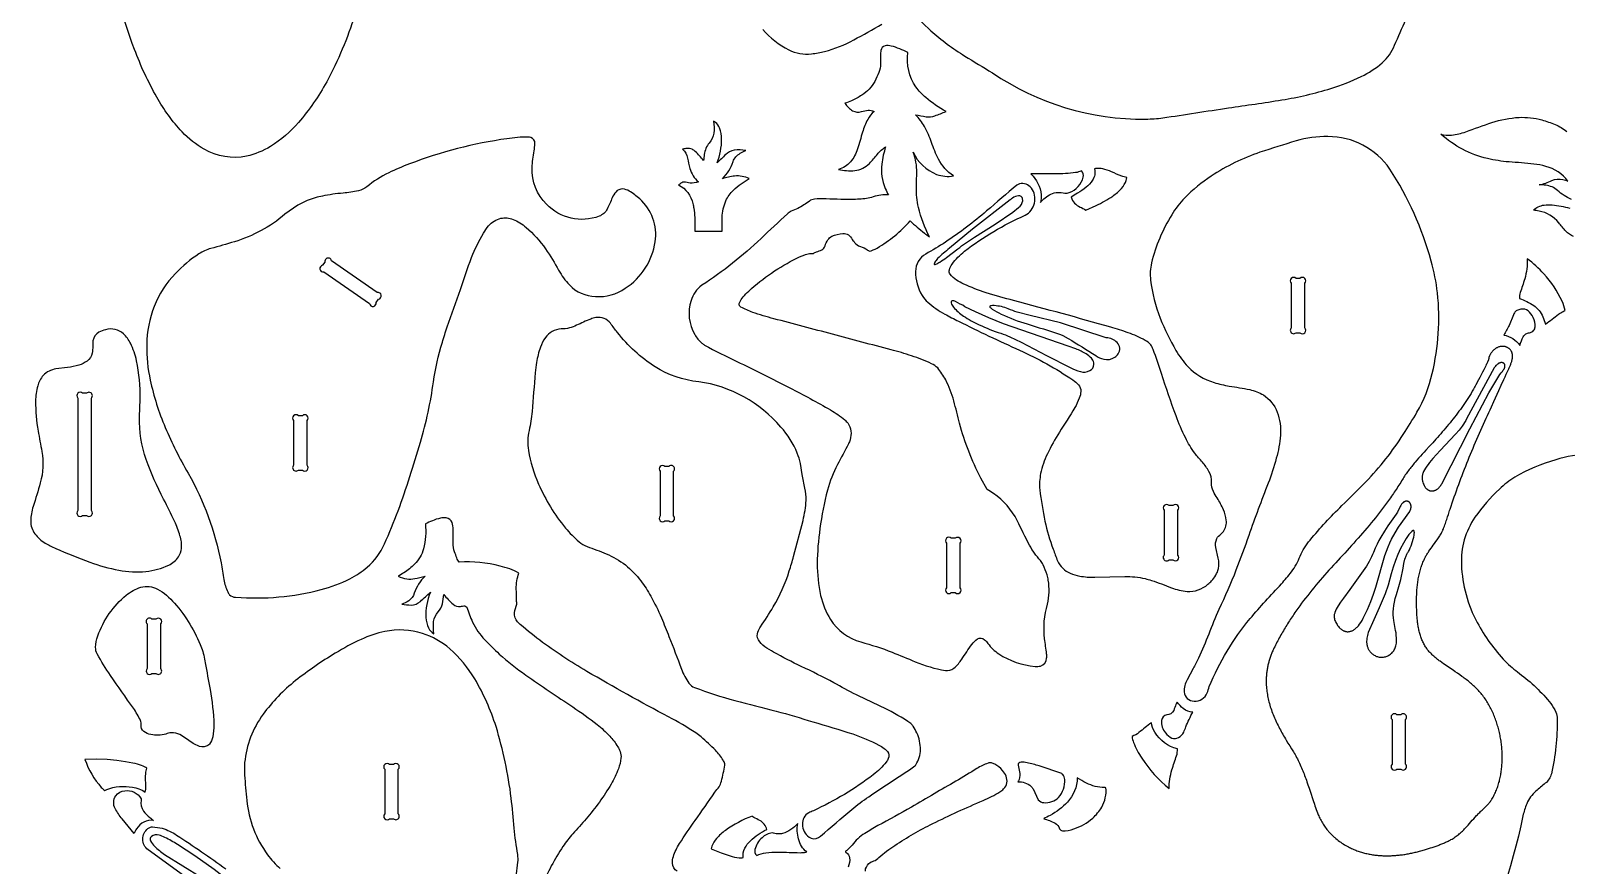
# Model space of a CAD drawing. Extents: x -16 to 86, y -47 to 59.
# Drawn here: x -16 to 40.6, y -20.9 to 9.8 of the extents above; entities that cross this region are included whole.
import ezdxf

# ---------------------------------------------------------------- set-up
doc = ezdxf.new("R2010")
doc.units = 0
doc.header["$MEASUREMENT"] = 0
doc.layers.get('0').update_dxf_attribs({"linetype": 'CONTINUOUS'})

msp = doc.modelspace()

# ---------------------------------------------------------------- linework, layer by layer
for points in [[(-4.032, 10.381, -0.046615), (-5.067, 7.926, -0.05196), (-6.107, 6.43, -0.070955), (-7.13, 5.548, -0.081975), (-8.018, 5.187, -0.18302), (-9.577, 5.446, -0.072586), (-10.389, 6.082, -0.061372), (-11.321, 7.363, -0.03999), (-12.143, 9.122, -0.039625), (-13.178, 12.721, -0.049476)], [(16.413, 10.634, 0.049484), (17.177, 9.808, 0.044019), (18.43, 8.875, 0.002318), (19.442, 8.26, 0.153583), (25.091, 6.553, 0.027756), (25.717, 6.6, 0.002079), (28.14, 6.97, 0.00581), (30.102, 7.26, 0.033332), (31.908, 7.682, 0.033552), (33.025, 8.12, 0.064552), (33.799, 8.63, 0.110698), (34.247, 9.271, 0.003123), (34.665, 10.224, 0.020133)], [(10.986, 9.856, 0.092873), (11.953, 9.102, 0.137871), (12.778, 8.957, 0.045285), (13.266, 9.047, 0.05946), (14.339, 9.471, 0.005913), (15.377, 10.049, -0.003181)], [(40.759, 3.598, -0.090478), (40.248, 3.93, 0.149479), (39.818, 4.117, 0.026068), (39.575, 4.136, 0.077827), (40.043, 4.29, -0.161023), (40.446, 4.33, -0.037766), (40.635, 4.272, 0.165958), (39.819, 4.813, 0.039609), (39.38, 4.899, 0.008312), (38.464, 4.974, -0.030816), (37.666, 5.098, -0.124774), (35.958, 5.998, 0.102599), (36.351, 5.966, 0.05696), (36.871, 6.087, -0.005446), (37.837, 6.427, -0.063267), (38.833, 6.618, -0.07925), (39.671, 6.521, -0.027942), (40.162, 6.355, -0.072777), (40.59, 6.092, -0.014963)], [(40.84, 2.234, -0.091677), (40.557, 2.43, -0.024327), (40.294, 2.737, 0.178347), (39.571, 3.166, 0.030369), (39.36, 3.197, -0.156031), (39.755, 3.389, -0.060302), (40.052, 3.397, -0.026015), (40.702, 3.277, 0.066043)], [(41.433, -5.768, 0.058941), (40.186, -5.992, 0.062858), (38.674, -6.636, 0.057188), (38.115, -7.069, 0.050923), (37.21, -8.11, 0.165683), (36.713, -9.858, 0.114739), (37.295, -11.989, 0.071136), (38.327, -13.409, 0.037496), (38.848, -13.859, -0.062281), (40.004, -14.97, -0.065156), (40.189, -15.291, -0.073072), (40.239, -15.539, -0.058829), (40.024, -17.553, -0.155065), (39.801, -17.907, 0.003947), (39.451, -18.196, 0.116138), (39.118, -18.658, 0.044958), (38.976, -19.106, -0.06998), (36.952, -24.812, -0.054587)], [(7.841, -21.145, -0.256246), (7.664, -20.843, -0.097939), (7.697, -20.607, -0.063887), (7.923, -20.128, -0.012382), (8.502, -19.275, 0.003891), (9.221, -18.239, -0.009279), (9.384, -18.036, 0.083775), (9.464, -17.833, 0.02832), (9.589, -17.24, 0.102924), (9.586, -17.191, 0.075899), (9.529, -17.049, 0.061916), (9.245, -16.69, 0.023684), (8.716, -16.196, 0.020904), (8.523, -16.053, 0.02423), (7.52, -15.461, -0.01007), (4.515, -13.786, -0.027477), (2.78, -12.64, -0.019284), (1.961, -11.965, -0.216506), (1.85, -11.627, -0.058204), (1.93, -11.31, 0.119252), (1.939, -11.252, 0.144226), (1.927, -11.227, 0.020172), (1.914, -10.749, -0.092284), (2.009, -10.166, 0.063215), (1.319, -9.906, 0.075946), (-0.185, -9.759, -0.096003), (-0.275, -9.606, 0.009357), (-0.361, -9.384, -0.072545), (-0.414, -9.056), (-0.413, -8.559, 0.074414), (-0.453, -8.306, 0.290923), (-0.671, -8.13, 0.08481), (-0.88, -8.144, 0.044237), (-1.177, -8.239, 0.017975), (-1.432, -8.354, -0.083597), (-1.5, -9.271, -0.129438), (-1.828, -9.831, -0.06041), (-2.221, -10.151, -0.014996), (-2.436, -10.284, 0.053556), (-2.115, -10.379, 0.08208), (-1.826, -10.368, 0.011817), (-1.446, -10.28, 0.122241), (-1.841, -10.91, -0.162436), (-2.048, -11.182, -0.055097), (-2.306, -11.314, 0.043317), (-1.962, -11.341, 0.171293), (-1.617, -11.208, 0.006872), (-1.251, -10.869, 0.103565), (-1.417, -11.802, 0.089985), (-1.32, -12.187, 0.150705), (-1.125, -12.4, -0.052998), (-1.131, -11.952, -0.151603), (-0.962, -11.595, 0.11089), (-0.808, -11.292, 0.051676), (-0.757, -10.953, 0.037211), (-0.416, -11.312, 0.218604), (-0.14, -11.392, 0.01564), (0.017, -11.37, 0.043511), (0.097, -11.42, 0.027524), (0.303, -11.968, 0.084241), (0.753, -12.617, 0.011541), (1.285, -13.145, 0.032509), (2.266, -13.922, 0.003212), (3.993, -15.093, -0.016757), (4.888, -15.741, -0.035938), (5.354, -16.169, -0.044502), (5.653, -16.562, -0.037743), (5.737, -16.731, -0.112856), (5.766, -16.982, -0.070197), (5.672, -17.377, -0.04069), (5.407, -17.934, -0.045364), (4.482, -19.218, -0.007859), (3.996, -19.764, 0.035556), (3.633, -20.232, 0.052119), (2.851, -21.706, 0.048738)], [(1.819, -21.648, 0.048804), (1.974, -20.815, 0.041593), (1.969, -20.533, -0.018967), (1.836, -19.558, 0.006224), (1.728, -18.448, 0.042823), (1.168, -15.817, 0.056614), (0.383, -14.059, 0.07419), (-0.535, -12.951, 0.101233), (-1.538, -12.385, 0.12974), (-2.927, -12.319, 0.063277), (-3.797, -12.607, 0.033095), (-4.753, -13.119, 0.031873), (-6.213, -14.126, 0.064094), (-7.41, -15.364, 0.135232), (-8.087, -17.145, 0.034601), (-8.093, -17.603, 0.005571), (-8.008, -18.536, 0.13278), (-7.247, -20.537, 0.053471), (-6.775, -21.045, 0.031193)], [(14.765, -21.138, -0.178558), (14.888, -20.862, -0.118018), (15.077, -20.767, 0.114168), (15.263, -20.643, -0.04177), (15.855, -20.191, -0.029484), (17.247, -19.389, -0.015621), (19.1, -18.542, 0.042781), (19.718, -18.22, 0.030184), (19.857, -18.113, 0.309307), (19.945, -17.642, 0.097882), (19.813, -17.433, 0.092618), (19.527, -17.197, 0.049219), (19.41, -17.152, 0.134639), (19.285, -17.167, 0.055879), (18.875, -17.361, -0.007739), (17.302, -18.289, 0.003782), (16.461, -18.789, -0.002315), (15.229, -19.466, 0.00999), (14.744, -19.752, 0.095527), (14.274, -20.184, -0.062995), (14.078, -20.379, 0.097774), (14.037, -20.411, 0.242041), (14.036, -20.433, 0.242041), (14.053, -20.446, -0.23286), (14.185, -20.655, -0.140348), (14.131, -20.994, -0.115718)], [(-8.23, -22.836), (-11.641, -20.354, -0.234918), (-11.838, -19.964, -0.234918), (-11.646, -19.572, -0.058473), (-11.552, -19.519, -0.094449), (-11.479, -19.51, -0.035142), (-11.119, -19.564, -0.064169), (-10.595, -19.811, -0.012383), (-8.777, -21.061, 0.01223)]]:
    msp.add_lwpolyline(points, format="xyb")
for points in [[(16.415, 2.804, 0.012901), (16.939, 2.355, 0.015733), (17.122, 2.219, -0.055567), (16.721, 3.3, -0.061632), (16.645, 4.039, -0.002772), (16.661, 4.584, 0.097575), (16.524, 5.334, 0.192832), (17.39, 4.519, 0.130108), (18.01, 4.462, -0.12624), (17.462, 5.078, -0.042024), (17.204, 5.692, 0.042817), (16.944, 6.281, 0.064881), (16.614, 6.713, 0.014868), (17.006, 6.642, 0.111717), (17.326, 6.677, 0.010512), (17.736, 6.831, -0.047443), (16.988, 7.344, -0.058574), (16.628, 7.739, -0.184081), (16.326, 9.003, 0.054183), (15.72, 9.245, 0.10662), (15.489, 9.254, 0.293979), (15.34, 9.081, 0.04334), (15.327, 8.994, 0.011201), (15.325, 8.582, -0.084804), (15.265, 8.271, 0.008097), (15.116, 7.942, -0.119651), (14.636, 7.436, -0.05071), (14.251, 7.228, -0.0184), (14.016, 7.135, 0.102429), (14.298, 6.861, 0.203498), (14.62, 6.83, -0.03915), (14.867, 6.881, -0.13014), (15.086, 6.834, 0.080805), (14.855, 6.541, 0.051311), (14.662, 6.078, -0.004904), (14.475, 5.455, -0.09179), (14.22, 4.977, -0.150191), (13.776, 4.697, 0.069385), (14.378, 4.657, 0.175903), (14.913, 4.922, 0.015461), (15.207, 5.262, -0.052664), (15.513, 5.536, 0.046548), (15.368, 4.897, 0.127901), (15.501, 3.996, 0.028888), (15.617, 3.761, 0.115471), (15.059, 3.688, -0.055242), (14.547, 3.605, -0.015503), (14.267, 3.592, -0.009904), (13.182, 3.618, 0.068865), (12.794, 3.582, 0.087235), (12.704, 3.537, -0.048122), (12.283, 3.265, 0.007611), (12.037, 3.159, 0.058807), (11.895, 3.062, 0.009049), (10.927, 2.158, -0.046817), (8.742, 0.433, 0.160511), (8.347, -0.131, 0.21071), (8.485, -1.384, 0.072208), (8.743, -1.693, 0.059158), (8.846, -1.769, 0.014089), (10.039, -2.369, -0.004942), (11.984, -3.339, -0.007344), (13.484, -4.155, -0.043118), (14.007, -4.524, -0.034316), (14.116, -4.635, -0.234228), (14.203, -5.252, -0.039568), (14.145, -5.402, -0.005186), (13.737, -6.172, 0.052125), (13.373, -7.106, 0.036645), (13.095, -8.525, 0.036096), (12.994, -9.818, 0.050163), (13.12, -10.986, 0.07894), (13.48, -11.873, 0.184918), (14.598, -12.701, -0.028754), (15.749, -13.08, -0.004071), (16.598, -13.428, 0.050465), (17.711, -13.758, 0.198576), (18.025, -13.664, 0.058204), (18.193, -13.501, 0.029182), (18.315, -13.341, -0.00982), (18.686, -12.79, -0.099639), (18.896, -12.59, -0.318276), (19.153, -12.617, -0.075957), (19.277, -12.755, 0.092964), (19.68, -13.137, 0.127515), (21.012, -13.6, 0.056268), (21.21, -13.589, 0.298551), (21.441, -13.302, 0.056292), (21.441, -13.139, 0.003289), (21.365, -12.584, -0.101065), (21.471, -11.308, 0.095055), (21.502, -10.425, 0.024673), (21.458, -10.23, 0.014033), (21.312, -9.857, 0.078482), (21.211, -9.703, -0.06083), (20.81, -9.141, -0.006573), (20.356, -8.233, 0.124557), (19.484, -7.229, 0.027625), (19.252, -7.091), (19.02, -6.667, -0.057415), (18.237, -4.648, -0.002555), (18.026, -3.823, 0.050104), (17.723, -3.05, 0.047367), (17.43, -2.611, 0.086916), (17.204, -2.454, 0.033802), (16.469, -2.165, 0.017041), (15.711, -1.942, -0.002146), (13.562, -1.369, -0.000511), (11.391, -0.797, -0.018129), (10.619, -0.566, -0.036428), (10.184, -0.37, -0.144263), (10.123, -0.294, -0.147086), (10.142, -0.187, -0.072915), (10.27, 0.007, -0.036974), (10.471, 0.22, -0.068286), (12.239, 1.431, -0.036267), (12.56, 1.563, -0.034523), (12.753, 1.607, -0.098796), (12.857, 1.6, -0.140271), (12.97, 1.669, 0.072684), (13.161, 1.738, 0.157191), (13.282, 1.886, -0.050341), (13.387, 2.11, -0.133762), (13.533, 2.238, -0.084637), (13.942, 2.344, -0.12927), (14.143, 2.297, -0.138146), (14.281, 2.122, 0.189224), (14.339, 2.063, 0.209631), (14.519, 1.89, -0.045383), (14.784, 1.774, -0.039253), (14.908, 1.686, 0.084583), (15.2, 1.806, 0.076395)], [(8.488, 2.432), (9.488, 2.432), (9.488, 2.932, -0.090548), (9.63, 3.548, -0.093387), (9.911, 3.939, -0.064945), (10.491, 4.362, 0.134202), (9.95, 4.457, 0.02029), (9.501, 4.358, 0.123904), (9.896, 4.988, -0.184971), (10.158, 5.295, -0.038989), (10.361, 5.392, 0.075554), (9.939, 5.411, 0.153487), (9.624, 5.244, 0.003327), (9.307, 4.947, 0.093294), (9.475, 5.811, 0.085261), (9.394, 6.227, 0.103795), (9.248, 6.432, 0.053369), (9.18, 6.478, -0.052054), (9.186, 6.032, -0.158788), (9.015, 5.672, 0.133946), (8.837, 5.253, 0.02712), (8.812, 5.031, 0.024965), (8.504, 5.362, 0.056056), (8.388, 5.444, 0.151506), (8.197, 5.47, 0.011613), (8.039, 5.449, -0.141295), (8.218, 5.117, 0.01631), (8.3, 4.74, 0.138862), (8.62, 4.243, -0.113757), (8.31, 4.198), (8.138, 4.234, 0.17627), (7.97, 4.189, 0.030077), (7.89, 4.133, -0.222611), (8.417, 3.44, -0.023955), (8.45, 3.275, -0.016782), (8.488, 2.932)], [(-8.419, -11.055, 0.081611), (-5.267, -10.775, 0.049954), (-4.213, -10.374, 0.052739), (-3.574, -9.949, 0.111772), (-2.942, -9.092, 0.013498), (-2.432, -7.869, 0.012), (-1.611, -5.344, 0.037828), (-1.139, -3.127, -0.036379), (-0.809, -1.665, -0.012046), (-0.628, -1.102, 0.003231), (-0.141, 0.275, -0.016777), (0.269, 1.46, -0.036441), (0.706, 2.352, -0.02392), (0.892, 2.623, -0.153538), (1.344, 2.902, -0.144945), (1.795, 2.859, -0.087822), (2.274, 2.566, -0.061091), (2.988, 1.772, -0.03133), (3.473, 0.986, 0.056376), (3.87, 0.445, 0.197343), (4.829, 0.019, 0.166089), (5.926, 0.322, 0.212106), (7.031, 2.038, 0.249421), (6.457, 3.615, 0.056044), (6.072, 3.902, 0.10467), (5.832, 3.98, 0.234046), (5.581, 3.869, 0.077799), (5.446, 3.657, -0.02275), (5.261, 3.242, -0.176444), (4.964, 2.976, -0.300495), (3.031, 3.419, -0.211564), (2.495, 4.764, -0.039802), (2.574, 5.385, 0.02543), (2.599, 5.651, 0.343018), (2.447, 5.878, 0.087597), (2.357, 5.892, 0.036277), (1.571, 5.831, 0.055806), (-2.02, 4.904, 0.018254), (-2.783, 4.574, 0.054412), (-3.59, 4.062, -0.093612), (-3.897, 3.911, -0.038171), (-4.463, 3.827, 0.025129), (-5.227, 3.721, 0.125942), (-6.604, 3.047, -0.102812), (-8.466, 2.036, -0.006751), (-9.332, 1.789, 0.075353), (-9.773, 1.59, 0.051948), (-10.639, 0.872, 0.190443), (-11.693, -1.759, 0.058911), (-11.563, -3.063, 0.047836), (-11.011, -4.801, 0.033656), (-10.168, -6.483, -0.082801), (-8.958, -9.785, -0.010443), (-8.85, -10.406, 0.063251), (-8.71, -10.861, 0.058577), (-8.641, -10.965, 0.198918)], [(30.037, -4.66, -0.05616), (30.048, -5.089, -0.044956), (29.896, -5.939, -0.02991), (29.598, -6.856, 0.010879), (28.884, -8.779, -0.004222), (28.412, -10.056, -0.017239), (27.783, -11.507, 0.012071), (27.406, -12.414, -0.013169), (27.032, -13.294, -0.010987), (26.84, -13.684), (26.614, -14.091, 0.131839), (26.5, -14.539, 0.379605), (26.868, -14.88, 0.310378), (27.354, -14.579, -0.010061), (27.429, -14.347, -0.077095), (28.933, -11.842, -0.01504), (30.082, -10.564, 0.019941), (30.456, -10.117, 0.071595), (30.772, -9.539, -0.068129), (31.14, -8.947, -0.024027), (32.309, -7.682, 0.001961), (33.197, -6.804, 0.047787), (34.572, -5.057, 0.012868), (35.076, -4.244, 0.074149), (35.636, -2.813, 0.086239), (35.831, 0.154, 0.040448), (35.597, 1.327, 0.077596), (34.076, 4.716, 0.246451), (31.798, 5.912, 0.076795), (30.623, 5.748, 0.00887), (29.294, 5.331, 0.063905), (27.5, 4.456, 0.049015), (26.525, 3.653, 0.056789), (26.045, 3.029, 0.079856), (25.301, 1.257, 0.084592), (25.267, 0.626, 0.06593), (25.624, -0.781, 0.040136), (26.2, -1.965, 0.047327), (26.643, -2.562, 0.131152), (27.603, -3.147, 0.031764), (28.164, -3.278, -0.016875), (28.918, -3.409, -0.076245), (29.419, -3.606, -0.167996), (29.924, -4.236, -0.056266)], [(21.211, 3.487, -0.100452), (21.598, 3.793, -0.18927), (22.108, 3.822, 0.105508), (22.271, 3.853, 0.246132), (22.787, 4.414, 0.247896), (22.719, 4.649, -0.08361), (22.503, 4.583, -0.032804), (22.136, 4.545, -0.014932), (21.756, 4.535), (20.863, 4.537, -0.184174), (21.237, 3.763, -0.079888)], [(22.343, 3.677, 0.227633), (22.669, 3.316, -0.071736), (22.878, 3.201), (23.261, 3.369, 0.041495), (23.873, 3.721, 0.052847), (24.2, 4.004, 0.104385), (24.37, 4.294, 0.052169), (24.388, 4.402, -0.061292), (24.207, 4.452, -0.013518), (23.827, 4.611, 0.037128), (23.507, 4.719, 0.075452), (23.275, 4.734, 0.040698), (23.206, 4.721, -0.202914), (23.129, 4.3, -0.081425), (22.896, 4.044, -0.038524), (22.579, 3.823, 0.021271)], [(27.513, -10.45, 0.137334), (27.764, -10.001, 0.098636), (27.759, -9.611), (27.671, -9.228, -0.173343), (27.707, -8.891, -0.070658), (27.772, -8.803, 0.05503), (27.95, -8.629, 0.194913), (28.054, -8.214, 0.087955), (27.95, -7.832, 0.028673), (27.718, -7.399, -0.019498), (27.578, -7.155, -0.126422), (27.516, -6.828, 0.144273), (27.412, -6.419, 0.048486), (27.174, -6.079, -0.007143), (26.893, -5.752, -0.041551), (26.551, -5.178, -0.027615), (26.206, -4.378, -0.013176), (25.671, -2.82, 0.015641), (25.361, -1.931, 0.058002), (25.271, -1.756, 0.089508), (25.063, -1.595, 0.042366), (24.447, -1.315, 0.018037), (23.801, -1.11, 0.00514), (20.225, -0.13, -0.005269), (19.208, 0.161, -0.03368), (18.393, 0.479, -0.019732), (18.12, 0.626, -0.092641), (17.887, 0.842, -0.23344), (17.863, 1.006, -0.100784), (17.96, 1.213, -0.073922), (18.419, 1.685, -0.062512), (20.647, 3.01, 0.217407), (20.992, 3.46, 0.217407), (20.878, 4.015, 0.297503), (20.438, 4.165, 0.065451), (20.343, 4.124, 0.001972), (19.232, 3.17, -0.029691), (17.718, 2.023, -0.016337), (16.987, 1.584, 0.264446), (16.611, 0.945, 0.138904), (16.855, 0.054, 0.069748), (17.065, -0.191, 0.053749), (17.688, -0.625, 0.014856), (18.198, -0.889, 0.010954), (20.444, -1.955, -0.04353), (22.406, -3.053, -0.051783), (22.614, -3.234, -0.205942), (22.698, -3.473, -0.081762), (22.643, -3.724, -0.038425), (22.476, -4.072, -0.010723), (21.908, -4.977, 0.029264), (21.466, -5.776, 0.054827), (21.22, -6.502, 0.070325), (21.187, -7.095, 0.017245), (21.377, -8.255, 0.039661), (21.682, -9.281, 0.015199), (21.843, -9.712, 0.191706), (22.308, -10.17, 0.067691), (22.658, -10.274, 0.045705), (23.215, -10.32), (24.319, -10.29, -0.055827), (25.062, -10.368, -0.022969), (25.304, -10.436, -0.009324), (26.036, -10.704, 0.069331), (26.61, -10.842, 0.202071), (27.378, -10.577, 0.030362)], [(18.176, 1.778, -0.017231), (18.449, 1.979), (18.787, 2.205), (19.54, 2.686), (20.2, 3.131, 0.036088), (20.463, 3.351, 0.231257), (20.557, 3.624, 0.401079), (20.408, 3.725, 0.128028), (20.181, 3.641, 0.026828), (20.098, 3.583), (18.714, 2.498), (17.858, 1.799, 0.020251), (17.428, 1.414, 0.045445), (17.324, 1.281, 0.024181), (17.297, 1.224, 0.298726), (17.308, 1.201, 0.197931), (17.363, 1.21, 0.049768), (17.512, 1.29, 0.018461), (17.756, 1.455)], [(-5.171, 0.925), (-3.49, -0.242, 1), (-3.244, -0.198), (-3.161, -0.078, 1), (-3.205, 0.168), (-4.886, 1.336, 1), (-5.132, 1.291), (-5.216, 1.171, 1)], [(39.81, -0.994, 0.010747), (40.284, -0.631, -0.036075), (40.453, -0.527, -0.037774), (40.532, -0.495, 0.056155), (40.416, -0.149, 0.079355), (39.748, 0.853, 0.04613), (39.137, 1.413, -0.080211), (39.042, 0.668, -0.011525), (38.874, 0.167, 0.151157), (38.856, -0.051, -0.057964), (39.374, -0.311, -0.141438), (39.711, -0.725, -0.017426)], [(30.445, 0.511), (30.445, -1.135, 1), (30.622, -1.312), (30.768, -1.312, 1), (30.945, -1.135), (30.945, 0.511, 1), (30.768, 0.688), (30.622, 0.688, 1)], [(23.174, -2.417, 0.160866), (23.091, -2.254, 0.072691), (22.892, -2.093, 0.045468), (22.513, -1.907), (22.238, -1.809), (19.855, -0.982), (19.306, -0.764), (18.823, -0.548), (18.434, -0.354, 0.010178), (18.089, -0.161, 0.153836), (17.962, -0.14, 0.206063), (17.927, -0.17, 0.206063), (17.924, -0.216, 0.119694), (18.01, -0.37, 0.073335), (18.382, -0.7, 0.04109), (18.952, -1.02, 0.034176), (19.752, -1.333, -0.028605), (20.084, -1.465), (20.498, -1.665), (21.439, -2.157), (22.307, -2.595, 0.032894), (22.691, -2.747, 0.197736), (23.028, -2.707, 0.294884), (23.177, -2.478, 0.030345)], [(24.071, -2.094, 0.38176), (24.034, -1.672, 0.158863), (23.636, -1.496), (21.949, -0.945), (20.829, -0.685), (20.355, -0.553, -0.038506), (20.029, -0.433, 0.080632), (19.509, -0.316, 0.021504), (19.397, -0.318, 0.125353), (19.354, -0.337, 0.209031), (19.348, -0.361, 0.209031), (19.362, -0.381, 0.069373), (19.44, -0.443, 0.035892), (19.768, -0.628, 0.04755), (20.722, -0.985, -0.001194), (21.918, -1.368, -0.027963), (22.038, -1.419), (22.234, -1.524, -0.005584), (23.251, -2.156, 0.08596), (23.54, -2.288, 0.202641), (23.947, -2.218, 0.093137)], [(38.863, -1.78, -0.046439), (38.987, -1.461, -0.101028), (39.086, -1.353, -0.102711), (39.216, -1.312, 0.164735), (39.371, -1.233, 0.164829), (39.426, -1.102, 0.151786), (39.355, -0.751, 0.10198), (39.165, -0.507, 0.233463), (38.905, -0.449, 0.073533), (38.754, -0.494, 0.116628), (38.665, -0.579, 0.023585), (38.624, -0.66), (38.467, -1.042, -0.038439), (38.268, -1.4, -0.20383)], [(13.116, -19.849, -0.000829), (14.262, -18.866, -0.020878), (14.893, -18.399, -0.002372), (16.386, -17.413, 0.013307), (16.585, -17.268, 0.084846), (16.626, -17.221, 0.14823), (16.793, -16.668, 0.109376), (16.666, -16.05, -0.012564), (16.525, -15.799, 0.085845), (16.442, -15.705, 0.036839), (15.468, -15.141, 0.002365), (14.436, -14.646, -0.017757), (13.603, -14.202, 0.013842), (12.406, -13.602, -0.0188), (11.387, -13.074, -0.012103), (11.063, -12.878, -0.089501), (10.826, -12.619, -0.222164), (10.811, -12.336, -0.054068), (10.905, -12.139, 0.014382), (11.375, -11.411, 0.055231), (11.965, -10.088, 0.011751), (12.124, -9.551), (12.472, -8.226, 0.046707), (12.584, -7.488, 0.064728), (12.541, -7.035, -0.011234), (12.435, -6.536), (12.375, -6.131, 0.057124), (12.261, -5.75, 0.081939), (11.654, -4.786, 0.181036), (8.63, -3.116, -0.123619), (7.028, -2.568, -0.084261), (5.635, -1.302, -0.014779), (5.382, -0.965, 0.283563), (4.848, -0.758, 0.055248), (4.653, -0.809, 0.014269), (4.131, -1.041, -0.023499), (3.873, -1.137, -0.074953), (3.562, -1.175, 0.227275), (2.985, -1.491, 0.073253), (2.801, -1.85, 0.048857), (2.662, -2.406, 0.014785), (2.613, -2.787, 0.005719), (2.499, -4.218, -0.03514), (2.382, -4.918, 0.090083), (2.363, -5.645, 0.068972), (2.736, -6.886, 0.068715), (3.723, -8.505, 0.039777), (4.227, -9.013, 0.075501), (4.521, -9.184, -0.004639), (5.225, -9.453, -0.136792), (6.498, -10.453, -0.037157), (6.862, -11.012, -0.028898), (7.256, -11.809, -0.010083), (7.535, -12.497, -0.001832), (7.995, -13.698, 0.059657), (8.268, -14.224, 0.137546), (8.472, -14.377, 0.027366), (9.963, -14.857, 0.001771), (11.481, -15.249, -0.012437), (12.831, -15.645, -0.010818), (14.302, -16.09, -0.035053), (15.264, -16.498, -0.031518), (15.459, -16.622, -0.042406), (15.584, -16.738, -0.308175), (15.609, -16.994, -0.062454), (15.534, -17.123, -0.063963), (15.058, -17.591, -0.05555), (12.853, -18.917, 0.027251), (12.68, -18.994, 0.284142), (12.448, -19.418, 0.229958), (12.692, -19.891, 0.295555), (13.042, -19.904, 0.059967)], [(-15.044, -9.259, 0.011339), (-13.788, -9.76, 0.039338), (-12.714, -10.06, 0.069129), (-11.727, -10.106, 0.080893), (-10.879, -9.87, 0.125982), (-10.523, -9.572, 0.126453), (-10.413, -9.255, 0.100132), (-10.468, -8.79, 0.035893), (-10.666, -8.258, 0.013317), (-11.073, -7.444, -0.035205), (-11.711, -5.986, -0.089008), (-11.962, -4.414), (-11.937, -3.76, 0.055597), (-12.066, -2.343, 0.055079), (-12.286, -1.704, 0.080158), (-12.546, -1.353, 0.256667), (-13.21, -1.202, 0.053819), (-13.453, -1.29, 0.2374), (-13.671, -1.608, 0.056178), (-13.678, -1.807, -0.040438), (-13.702, -2.072, -0.17779), (-13.886, -2.355, -0.089273), (-14.189, -2.506, -0.045903), (-14.612, -2.599), (-15.036, -2.647, 0.170939), (-15.505, -2.886, 0.110737), (-15.708, -3.271, 0.063423), (-15.785, -3.831, 0.044713), (-15.693, -4.934, 0.006944), (-15.549, -5.686, -0.110102), (-15.611, -6.839, -0.006317), (-15.874, -7.715, 0.070736), (-15.964, -8.246, 0.163187), (-15.807, -8.723, 0.096891), (-15.433, -9.06, 0.038781)], [(-14.231, -3.719), (-14.231, -7.865, 1), (-14.054, -8.042), (-13.908, -8.042, 1), (-13.731, -7.865), (-13.731, -3.719, 1), (-13.908, -3.542), (-14.054, -3.542, 1)], [(-6.285, -4.546), (-6.285, -6.193, 1), (-6.108, -6.369), (-5.962, -6.369, 1), (-5.785, -6.193), (-5.785, -4.546, 1), (-5.962, -4.369), (-6.108, -4.369, 1)], [(7.208, -6.415), (7.208, -8.061, 1), (7.385, -8.238), (7.531, -8.238, 1), (7.708, -8.061), (7.708, -6.415, 1), (7.531, -6.238), (7.385, -6.238, 1)], [(25.769, -7.854), (25.769, -9.5, 1), (25.946, -9.677), (26.092, -9.677, 1), (26.269, -9.5), (26.269, -7.854, 1), (26.092, -7.677), (25.946, -7.677, 1)], [(17.752, -9.062), (17.752, -10.708, 1), (17.929, -10.885), (18.075, -10.885, 1), (18.252, -10.708), (18.252, -9.062, 1), (18.076, -8.885), (17.929, -8.885, 1)], [(-9.502, -16.542, -0.179368), (-9.825, -16.519, -0.052281), (-10.037, -16.402, 0.024888), (-10.472, -16.114, 0.129659), (-10.785, -16.042, 0.062901), (-10.987, -16.094, -0.117432), (-11.54, -16.113, -0.092649), (-11.802, -15.996, -0.295372), (-11.894, -15.756, 0.133287), (-11.923, -15.597, 0.04173), (-12.184, -15.139, -0.001191), (-13.026, -13.94, -0.02481), (-13.516, -13.143, -0.122538), (-13.576, -12.899, -0.084511), (-13.493, -12.478, -0.134311), (-12.448, -10.978, -0.095518), (-11.909, -10.688, -0.193142), (-11.302, -10.752, -0.088782), (-10.67, -11.271, -0.088714), (-9.679, -12.913, -0.049636), (-9.536, -13.474, 0.004536), (-9.361, -14.447, -0.035982), (-9.22, -15.752, -0.044017), (-9.26, -16.199, -0.123583), (-9.383, -16.465, -0.126056)], [(-11.678, -12.038), (-11.678, -13.684, 1), (-11.501, -13.861), (-11.355, -13.861, 1), (-11.178, -13.684), (-11.178, -12.038, 1), (-11.355, -11.861), (-11.501, -11.861, 1)], [(26.247, -14.914, 0.092674), (26.198, -15.001, -0.011144), (26.119, -15.226, -0.290678), (25.863, -15.384, 0.328213), (25.669, -15.589, 0.217966), (25.814, -16.052, 0.112149), (26.055, -16.243, 0.247899), (26.296, -16.215, 0.139484), (26.488, -16.026, 0.027988), (26.564, -15.829, -0.037617), (26.827, -15.283, -0.185198), (26.471, -15.151, -0.061496)], [(25.295, -15.676, 0.010757), (24.84, -16.036, -0.066432), (24.588, -16.182, 0.080783), (24.641, -16.402, 0.053008), (24.944, -16.98, 0.077447), (25.949, -18.1, -0.072757), (26.055, -17.408, -0.0054), (26.223, -16.892, 0.108939), (26.253, -16.641, -0.192344), (25.422, -16.023, -0.085944)], [(34.156, -15.557), (34.156, -17.204, 1), (34.333, -17.381), (34.479, -17.381, 1), (34.656, -17.204), (34.656, -15.557, 1), (34.479, -15.381), (34.333, -15.381, 1)], [(-13.236, -18.176, -0.084957), (-12.935, -18.063, -0.137526), (-11.979, -18.111, -0.063007), (-11.746, -18.233, 0.053787), (-11.725, -18.015, -0.02293), (-11.729, -17.544, -0.067723), (-11.686, -17.352, 0.073343), (-11.88, -17.256, 0.031592), (-12.199, -17.164), (-12.473, -17.11), (-12.792, -17.066), (-13.15, -17.036), (-13.544, -17.023), (-13.97, -17.03, 0.094515), (-13.365, -18.057, 0.03823)], [(-2.93, -17.389), (-2.93, -19.035, 1), (-2.754, -19.212), (-2.607, -19.212, 1), (-2.43, -19.035), (-2.43, -17.389, 1), (-2.607, -17.212), (-2.754, -17.212, 1)], [(20.383, -17.854, -0.215462), (20.868, -18.019, -0.056196), (20.94, -18.111), (21.132, -18.513, 0.212766), (21.339, -18.619, 0.215186), (21.882, -18.428, 0.196494), (22.107, -17.762, 0.138517), (22.034, -17.585, 0.051825), (21.998, -17.55), (21.168, -17.269, 0.026405), (20.722, -17.149, 0.046192), (20.504, -17.129, 0.126844), (20.415, -17.159, 0.260898), (20.391, -17.234, 0.030349), (20.441, -17.479, -0.120674), (20.427, -17.764, -0.06)], [(21.333, -19.211, -0.051206), (21.751, -19.373, -0.210389), (21.919, -19.578, 0.225412), (22.018, -19.663, 0.088235), (22.444, -19.586, 0.096363), (23.137, -19.189, 0.074347), (23.47, -18.786, 0.151399), (23.623, -18.07, 0.064528), (23.573, -18.062, -0.121369), (22.902, -17.897, -0.03227), (22.566, -17.701, -0.190034), (22.203, -18.599, -0.082182), (21.565, -19.088, -0.014583)], [(-11.44, -19.272, 0.292502), (-12.064, -19.58, 0.051047), (-12.157, -19.759), (-12.599, -19.218, -0.046288), (-12.857, -18.839, -0.273491), (-12.831, -18.365, -0.218244), (-12.505, -18.18, -0.323253), (-11.902, -18.48, -0.134876), (-11.9, -18.536, 0.214), (-11.81, -18.929, 0.067065), (-11.581, -19.166, 0.020954)], [(11.137, -19.608, 0.222557), (10.878, -19.273, -0.028766), (10.655, -19.162, -0.064489), (10.602, -19.115, 0.067174), (9.614, -19.64, 0.053602), (9.284, -19.942, 0.076646), (9.116, -20.221, 0.037403), (9.087, -20.322), (9.455, -20.466), (9.786, -20.581, 0.04789), (10.115, -20.653, 0.079134), (10.271, -20.642, -0.167285), (10.33, -20.293, -0.081084), (10.532, -20.023, -0.078924)], [(10.766, -20.56, -0.07016), (11.099, -20.468, -0.036744), (11.555, -20.439, -0.002038), (12.36, -20.462, 0.035161), (12.574, -20.444), (12.606, -20.436, -0.159679), (12.304, -19.956, -0.107645), (12.276, -19.385, -0.150965), (11.72, -19.752, -0.069683), (11.532, -19.773, -0.040549), (11.342, -19.729, 0.172385), (10.963, -19.912, 0.13937), (10.696, -20.341, 0.271577)], [(-6.972, -22.808), (-9.209, -21.086), (-9.919, -20.581), (-10.559, -20.161, 0.027276), (-11.025, -19.898, 0.025132), (-11.24, -19.811, 0.246844), (-11.522, -19.866, 0.338963), (-11.549, -20.027, 0.098868), (-11.402, -20.227, 0.047204), (-11.038, -20.524), (-6.319, -23.451, 0.053158), (-6.188, -23.488, 0.332463), (-6.175, -23.477, 0.203211), (-6.194, -23.445, 0.037616), (-6.28, -23.365)]]:
    msp.add_lwpolyline(points, format="xyb", close=True)
for points in [[(35.212, -20.393), (35.354, -20.352), (35.425, -20.331), (35.497, -20.31), (35.568, -20.288), (35.639, -20.265), (35.71, -20.241), (35.781, -20.217), (35.851, -20.192), (35.886, -20.179), (35.921, -20.166), (35.956, -20.152), (35.991, -20.138), (36.025, -20.124), (36.059, -20.11), (36.094, -20.095), (36.128, -20.08), (36.161, -20.064), (36.195, -20.048), (36.228, -20.032), (36.262, -20.015), (36.295, -19.998), (36.327, -19.98), (36.368, -19.958), (36.407, -19.934), (36.447, -19.91), (36.485, -19.884), (36.523, -19.858), (36.561, -19.83), (36.598, -19.802), (36.634, -19.773), (36.663, -19.748), (36.691, -19.722), (36.72, -19.696), (36.747, -19.67), (36.774, -19.642), (36.801, -19.615), (36.827, -19.587), (36.853, -19.559), (36.879, -19.53), (36.905, -19.502), (36.955, -19.444), (37.006, -19.386), (37.056, -19.329), (37.109, -19.269), (37.163, -19.209), (37.217, -19.15), (37.272, -19.091), (37.299, -19.062), (37.327, -19.033), (37.356, -19.005), (37.384, -18.976), (37.413, -18.949), (37.442, -18.921), (37.472, -18.894), (37.501, -18.867), (37.526, -18.844), (37.551, -18.821), (37.576, -18.798), (37.6, -18.775), (37.624, -18.751), (37.648, -18.726), (37.671, -18.702), (37.694, -18.677), (37.716, -18.651), (37.737, -18.625), (37.758, -18.599), (37.779, -18.572), (37.799, -18.545), (37.818, -18.517), (37.836, -18.488), (37.854, -18.459), (37.878, -18.417), (37.901, -18.374), (37.923, -18.331), (37.944, -18.288), (37.965, -18.244), (37.984, -18.2), (38.003, -18.156), (38.02, -18.111), (38.037, -18.065), (38.053, -18.02), (38.068, -17.974), (38.082, -17.928), (38.095, -17.882), (38.108, -17.835), (38.119, -17.788), (38.13, -17.741), (38.141, -17.694), (38.15, -17.646), (38.159, -17.599), (38.167, -17.551), (38.174, -17.503), (38.181, -17.455), (38.187, -17.407), (38.192, -17.359), (38.197, -17.311), (38.201, -17.263), (38.204, -17.214), (38.207, -17.166), (38.209, -17.118), (38.211, -17.07), (38.212, -17.021), (38.212, -16.973), (38.212, -16.921), (38.212, -16.869), (38.21, -16.817), (38.208, -16.765), (38.206, -16.713), (38.202, -16.66), (38.198, -16.608), (38.194, -16.556), (38.189, -16.504), (38.183, -16.452), (38.176, -16.4), (38.169, -16.349), (38.161, -16.297), (38.152, -16.245), (38.143, -16.194), (38.133, -16.142), (38.123, -16.091), (38.112, -16.04), (38.1, -15.989), (38.088, -15.938), (38.074, -15.888), (38.061, -15.837), (38.046, -15.787), (38.031, -15.737), (38.015, -15.687), (37.999, -15.637), (37.982, -15.588), (37.964, -15.539), (37.946, -15.49), (37.927, -15.442), (37.907, -15.393), (37.887, -15.345), (37.866, -15.298), (37.845, -15.251), (37.822, -15.204), (37.799, -15.158), (37.776, -15.112), (37.751, -15.066), (37.726, -15.021), (37.7, -14.976), (37.674, -14.932), (37.646, -14.888), (37.618, -14.844), (37.589, -14.802), (37.559, -14.759), (37.529, -14.717), (37.498, -14.676), (37.466, -14.635), (37.434, -14.597), (37.402, -14.559), (37.369, -14.522), (37.336, -14.486), (37.302, -14.45), (37.267, -14.415), (37.231, -14.38), (37.195, -14.346), (37.159, -14.312), (37.122, -14.279), (37.085, -14.246), (37.047, -14.214), (37.008, -14.182), (36.97, -14.151), (36.931, -14.12), (36.891, -14.09), (36.852, -14.059), (36.812, -14.029), (36.772, -14), (36.731, -13.97), (36.65, -13.912), (36.568, -13.855), (36.486, -13.799), (36.405, -13.743), (36.242, -13.632), (36.117, -13.546), (36.054, -13.503), (35.991, -13.459), (35.929, -13.414), (35.898, -13.391), (35.867, -13.368), (35.837, -13.344), (35.807, -13.321), (35.777, -13.296), (35.748, -13.272), (35.719, -13.247), (35.69, -13.222), (35.662, -13.196), (35.634, -13.17), (35.607, -13.143), (35.58, -13.116), (35.554, -13.089), (35.528, -13.061), (35.504, -13.032), (35.48, -13.003), (35.456, -12.973), (35.433, -12.942), (35.411, -12.911), (35.39, -12.879), (35.37, -12.846), (35.351, -12.813), (35.331, -12.776), (35.311, -12.739), (35.293, -12.701), (35.276, -12.663), (35.259, -12.624), (35.244, -12.586), (35.229, -12.547), (35.215, -12.508), (35.202, -12.468), (35.19, -12.428), (35.178, -12.388), (35.167, -12.348), (35.157, -12.308), (35.148, -12.267), (35.139, -12.227), (35.131, -12.186), (35.123, -12.145), (35.116, -12.103), (35.11, -12.062), (35.104, -12.021), (35.098, -11.979), (35.093, -11.938), (35.089, -11.896), (35.085, -11.854), (35.081, -11.813), (35.078, -11.771), (35.075, -11.729), (35.072, -11.688), (35.068, -11.604), (35.065, -11.521), (35.062, -11.422), (35.061, -11.322), (35.06, -11.272), (35.06, -11.222), (35.06, -11.172), (35.061, -11.122), (35.062, -11.072), (35.063, -11.022), (35.065, -10.972), (35.067, -10.922), (35.07, -10.872), (35.073, -10.822), (35.076, -10.772), (35.08, -10.722), (35.085, -10.672), (35.09, -10.623), (35.096, -10.573), (35.102, -10.523), (35.109, -10.474), (35.117, -10.425), (35.125, -10.375), (35.134, -10.326), (35.143, -10.277), (35.154, -10.228), (35.165, -10.18), (35.176, -10.131), (35.189, -10.083), (35.202, -10.035), (35.216, -9.987), (35.231, -9.939), (35.239, -9.917), (35.246, -9.895), (35.262, -9.851), (35.279, -9.807), (35.297, -9.764), (35.316, -9.721), (35.335, -9.678), (35.355, -9.636), (35.376, -9.594), (35.391, -9.564), (35.407, -9.534), (35.424, -9.505), (35.441, -9.476), (35.459, -9.447), (35.477, -9.418), (35.496, -9.39), (35.515, -9.362), (35.554, -9.307), (35.593, -9.252), (35.633, -9.197), (35.672, -9.142), (35.721, -9.074), (35.77, -9.006), (35.819, -8.938), (35.843, -8.903), (35.867, -8.869), (35.89, -8.834), (35.913, -8.798), (35.935, -8.763), (35.956, -8.727), (35.976, -8.69), (35.996, -8.653), (36.005, -8.634), (36.014, -8.615), (36.023, -8.596), (36.032, -8.577), (36.051, -8.53), (36.07, -8.483), (36.088, -8.436), (36.105, -8.388), (36.122, -8.341), (36.138, -8.293), (36.154, -8.244), (36.17, -8.196), (36.2, -8.099), (36.23, -8.002), (36.26, -7.906), (36.276, -7.857), (36.292, -7.809), (36.33, -7.696), (36.369, -7.582), (36.409, -7.469), (36.448, -7.356), (36.489, -7.242), (36.529, -7.13), (36.57, -7.017), (36.612, -6.904), (36.653, -6.792), (36.696, -6.679), (36.738, -6.567), (36.781, -6.455), (36.825, -6.343), (36.869, -6.232), (36.913, -6.12), (36.958, -6.009), (37.002, -5.897), (37.048, -5.786), (37.094, -5.675), (37.14, -5.564), (37.186, -5.454), (37.233, -5.343), (37.28, -5.233), (37.328, -5.123), (37.376, -5.013), (37.424, -4.903), (37.473, -4.793), (37.522, -4.684), (37.571, -4.574), (37.621, -4.465), (37.671, -4.356), (37.721, -4.247), (37.767, -4.147), (37.814, -4.046), (37.905, -3.845), (38.087, -3.441), (38.178, -3.239), (38.27, -3.038), (38.317, -2.937), (38.364, -2.837), (38.411, -2.737), (38.458, -2.637), (38.471, -2.611), (38.483, -2.584), (38.495, -2.558), (38.506, -2.531), (38.517, -2.504), (38.528, -2.477), (38.537, -2.45), (38.547, -2.422), (38.555, -2.395), (38.563, -2.367), (38.571, -2.339), (38.577, -2.31), (38.582, -2.282), (38.587, -2.253), (38.59, -2.224), (38.592, -2.195), (38.593, -2.173), (38.593, -2.151), (38.591, -2.129), (38.59, -2.118), (38.589, -2.108), (38.587, -2.097), (38.585, -2.086), (38.582, -2.075), (38.579, -2.065), (38.576, -2.054), (38.573, -2.044), (38.569, -2.033), (38.565, -2.023), (38.557, -2.007), (38.549, -1.991), (38.54, -1.976), (38.53, -1.962), (38.519, -1.948), (38.507, -1.935), (38.495, -1.923), (38.482, -1.911), (38.468, -1.9), (38.454, -1.889), (38.44, -1.879), (38.425, -1.87), (38.409, -1.861), (38.393, -1.853), (38.377, -1.846), (38.361, -1.839), (38.35, -1.835), (38.339, -1.831), (38.328, -1.828), (38.317, -1.825), (38.306, -1.823), (38.294, -1.82), (38.283, -1.819), (38.271, -1.817), (38.26, -1.816), (38.248, -1.815), (38.237, -1.815), (38.225, -1.815), (38.214, -1.815), (38.202, -1.815), (38.191, -1.816), (38.179, -1.817), (38.168, -1.819), (38.156, -1.82), (38.145, -1.823), (38.133, -1.825), (38.111, -1.83), (38.089, -1.837), (38.067, -1.845), (38.045, -1.854), (38.025, -1.864), (38.004, -1.875), (37.988, -1.885), (37.971, -1.895), (37.955, -1.906), (37.94, -1.918), (37.924, -1.93), (37.909, -1.942), (37.895, -1.955), (37.881, -1.969), (37.867, -1.983), (37.854, -1.997), (37.841, -2.011), (37.829, -2.027), (37.817, -2.042), (37.806, -2.058), (37.796, -2.074), (37.786, -2.091), (37.766, -2.125), (37.757, -2.143), (37.748, -2.16), (37.74, -2.178), (37.736, -2.187), (37.733, -2.197), (37.73, -2.206), (37.727, -2.216), (37.725, -2.225), (37.724, -2.235), (37.721, -2.252), (37.717, -2.269), (37.713, -2.286), (37.709, -2.302), (37.703, -2.318), (37.698, -2.334), (37.692, -2.35), (37.685, -2.365), (37.671, -2.396), (37.657, -2.427), (37.642, -2.458), (37.627, -2.489), (37.605, -2.536), (37.582, -2.584), (37.559, -2.631), (37.535, -2.678), (37.487, -2.772), (37.439, -2.865), (37.39, -2.958), (37.34, -3.051), (37.24, -3.237), (37.219, -3.276), (37.198, -3.315), (37.155, -3.393), (37.11, -3.47), (37.065, -3.546), (37.019, -3.622), (36.972, -3.697), (36.924, -3.772), (36.875, -3.846), (36.825, -3.919), (36.775, -3.992), (36.724, -4.065), (36.672, -4.137), (36.62, -4.208), (36.567, -4.279), (36.513, -4.35), (36.459, -4.42), (36.404, -4.489), (36.349, -4.559), (36.293, -4.627), (36.237, -4.696), (36.18, -4.764), (36.123, -4.832), (36.065, -4.899), (36.007, -4.967), (35.949, -5.033), (35.89, -5.1), (35.832, -5.167), (35.772, -5.233), (35.654, -5.364), (35.534, -5.495), (35.401, -5.641), (35.334, -5.713), (35.267, -5.786), (35.201, -5.86), (35.135, -5.933), (35.07, -6.008), (35.005, -6.083), (34.973, -6.12), (34.942, -6.158), (34.911, -6.197), (34.88, -6.235), (34.849, -6.274), (34.819, -6.312), (34.789, -6.352), (34.759, -6.391), (34.73, -6.431), (34.701, -6.471), (34.673, -6.511), (34.645, -6.552), (34.618, -6.593), (34.591, -6.634), (34.564, -6.676), (34.539, -6.719), (34.507, -6.771), (34.475, -6.824), (34.442, -6.876), (34.409, -6.928), (34.376, -6.98), (34.343, -7.032), (34.309, -7.084), (34.275, -7.135), (34.241, -7.186), (34.206, -7.237), (34.172, -7.288), (34.137, -7.338), (34.101, -7.389), (34.066, -7.439), (33.994, -7.539), (33.922, -7.638), (33.848, -7.737), (33.774, -7.835), (33.699, -7.932), (33.623, -8.029), (33.546, -8.125), (33.469, -8.221), (33.391, -8.316), (33.312, -8.411), (33.233, -8.505), (33.153, -8.599), (33.073, -8.692), (32.992, -8.785), (32.911, -8.878), (32.829, -8.97), (32.747, -9.062), (32.665, -9.154), (32.582, -9.245), (32.499, -9.336), (32.416, -9.427), (32.249, -9.608), (32.082, -9.788), (32, -9.877), (31.918, -9.967), (31.836, -10.057), (31.755, -10.148), (31.675, -10.239), (31.594, -10.33), (31.515, -10.422), (31.436, -10.515), (31.357, -10.608), (31.28, -10.702), (31.203, -10.796), (31.126, -10.891), (31.051, -10.987), (30.976, -11.083), (30.902, -11.179), (30.829, -11.277), (30.757, -11.375), (30.686, -11.473), (30.65, -11.523), (30.616, -11.572), (30.581, -11.622), (30.546, -11.672), (30.512, -11.723), (30.478, -11.773), (30.445, -11.824), (30.411, -11.874), (30.378, -11.925), (30.345, -11.977), (30.313, -12.028), (30.281, -12.079), (30.249, -12.131), (30.217, -12.183), (30.186, -12.235), (30.155, -12.287), (30.124, -12.34), (30.094, -12.392), (30.064, -12.445), (30.034, -12.498), (30.005, -12.552), (29.976, -12.605), (29.948, -12.659), (29.919, -12.713), (29.891, -12.767), (29.864, -12.821), (29.837, -12.876), (29.81, -12.93), (29.794, -12.964), (29.778, -12.997), (29.763, -13.031), (29.748, -13.065), (29.734, -13.1), (29.72, -13.134), (29.707, -13.169), (29.694, -13.203), (29.681, -13.238), (29.669, -13.273), (29.657, -13.308), (29.646, -13.344), (29.636, -13.379), (29.625, -13.415), (29.616, -13.45), (29.606, -13.486), (29.597, -13.522), (29.589, -13.558), (29.581, -13.594), (29.574, -13.631), (29.567, -13.667), (29.561, -13.704), (29.555, -13.74), (29.549, -13.777), (29.544, -13.814), (29.54, -13.85), (29.536, -13.887), (29.533, -13.924), (29.53, -13.961), (29.528, -13.998), (29.526, -14.035), (29.525, -14.072), (29.524, -14.129), (29.524, -14.186), (29.525, -14.242), (29.528, -14.298), (29.531, -14.355), (29.536, -14.411), (29.542, -14.467), (29.549, -14.523), (29.557, -14.579), (29.566, -14.634), (29.575, -14.69), (29.586, -14.745), (29.598, -14.801), (29.611, -14.856), (29.625, -14.911), (29.64, -14.965), (29.657, -15.025), (29.676, -15.085), (29.695, -15.144), (29.715, -15.203), (29.736, -15.262), (29.758, -15.32), (29.781, -15.378), (29.804, -15.435), (29.829, -15.492), (29.853, -15.549), (29.879, -15.606), (29.905, -15.662), (29.932, -15.718), (29.96, -15.774), (29.988, -15.829), (30.016, -15.885), (30.046, -15.94), (30.075, -15.994), (30.105, -16.049), (30.136, -16.103), (30.166, -16.157), (30.198, -16.211), (30.229, -16.265), (30.261, -16.319), (30.325, -16.426), (30.391, -16.532), (30.456, -16.638), (30.523, -16.744), (30.554, -16.796), (30.585, -16.848), (30.615, -16.901), (30.645, -16.954), (30.673, -17.008), (30.701, -17.062), (30.727, -17.116), (30.753, -17.171), (30.779, -17.226), (30.803, -17.282), (30.828, -17.337), (30.851, -17.393), (30.874, -17.45), (30.896, -17.506), (30.918, -17.563), (30.94, -17.62), (30.961, -17.677), (30.982, -17.734), (31.002, -17.792), (31.022, -17.849), (31.062, -17.965), (31.101, -18.08), (31.177, -18.312), (31.215, -18.427), (31.253, -18.542), (31.298, -18.673), (31.32, -18.738), (31.343, -18.803), (31.366, -18.869), (31.39, -18.934), (31.415, -18.998), (31.428, -19.03), (31.441, -19.063), (31.46, -19.107), (31.48, -19.151), (31.501, -19.195), (31.523, -19.239), (31.545, -19.282), (31.568, -19.324), (31.593, -19.366), (31.618, -19.407), (31.644, -19.448), (31.671, -19.488), (31.699, -19.528), (31.727, -19.567), (31.757, -19.605), (31.788, -19.643), (31.804, -19.661), (31.82, -19.68), (31.836, -19.698), (31.852, -19.716), (31.871, -19.736), (31.89, -19.756), (31.91, -19.776), (31.929, -19.796), (31.949, -19.815), (31.969, -19.834), (31.989, -19.853), (32.01, -19.872), (32.03, -19.89), (32.051, -19.908), (32.072, -19.926), (32.093, -19.944), (32.135, -19.978), (32.179, -20.012), (32.223, -20.045), (32.268, -20.077), (32.314, -20.108), (32.36, -20.138), (32.407, -20.167), (32.455, -20.195), (32.503, -20.222), (32.552, -20.249), (32.591, -20.268), (32.629, -20.287), (32.668, -20.306), (32.707, -20.323), (32.746, -20.34), (32.786, -20.357), (32.825, -20.373), (32.865, -20.388), (32.905, -20.402), (32.946, -20.416), (32.986, -20.429), (33.027, -20.442), (33.067, -20.454), (33.108, -20.465), (33.149, -20.476), (33.19, -20.486), (33.232, -20.496), (33.273, -20.505), (33.315, -20.513), (33.357, -20.521), (33.398, -20.529), (33.44, -20.536), (33.482, -20.542), (33.525, -20.547), (33.567, -20.553), (33.609, -20.557), (33.651, -20.561), (33.694, -20.565), (33.736, -20.568), (33.779, -20.57), (33.822, -20.572), (33.864, -20.574), (33.907, -20.575), (33.95, -20.576), (33.992, -20.576), (34.035, -20.575), (34.078, -20.574), (34.121, -20.573), (34.163, -20.571), (34.206, -20.569), (34.249, -20.566), (34.292, -20.563), (34.334, -20.559), (34.377, -20.555), (34.419, -20.551), (34.462, -20.546), (34.505, -20.541), (34.547, -20.535), (34.589, -20.529), (34.632, -20.523), (34.674, -20.516), (34.716, -20.508), (34.758, -20.501), (34.8, -20.493), (34.842, -20.484), (34.883, -20.476), (34.925, -20.467), (34.967, -20.457), (35.008, -20.447), (35.049, -20.437), (35.09, -20.427), (35.131, -20.416), (35.172, -20.405)], [(36.9, -4.482), (36.868, -4.548), (36.829, -4.615), (36.785, -4.684), (36.735, -4.754), (36.624, -4.898), (36.497, -5.045), (35.926, -5.65), (35.654, -5.948), (35.535, -6.092), (35.482, -6.162), (35.433, -6.231), (35.389, -6.299), (35.351, -6.365), (35.319, -6.43), (35.306, -6.461), (35.294, -6.493), (35.284, -6.523), (35.276, -6.553), (35.269, -6.583), (35.265, -6.612), (35.262, -6.641), (35.262, -6.655), (35.262, -6.669), (35.262, -6.682), (35.264, -6.696), (35.265, -6.71), (35.268, -6.723), (35.279, -6.774), (35.291, -6.822), (35.306, -6.866), (35.322, -6.906), (35.34, -6.943), (35.349, -6.96), (35.359, -6.976), (35.369, -6.992), (35.379, -7.007), (35.39, -7.02), (35.401, -7.034), (35.412, -7.046), (35.423, -7.057), (35.435, -7.068), (35.447, -7.078), (35.459, -7.087), (35.471, -7.095), (35.484, -7.103), (35.497, -7.11), (35.509, -7.116), (35.522, -7.122), (35.535, -7.126), (35.549, -7.13), (35.562, -7.134), (35.575, -7.136), (35.589, -7.138), (35.602, -7.14), (35.616, -7.14), (35.629, -7.14), (35.643, -7.14), (35.657, -7.138), (35.67, -7.136), (35.684, -7.134), (35.697, -7.131), (35.711, -7.127), (35.724, -7.123), (35.738, -7.118), (35.751, -7.112), (35.764, -7.106), (35.777, -7.099), (35.79, -7.092), (35.803, -7.084), (35.816, -7.076), (35.84, -7.058), (35.864, -7.038), (35.888, -7.015), (35.91, -6.991), (35.93, -6.965), (35.95, -6.938), (35.969, -6.908), (35.985, -6.877), (37.017, -4.85), (37.725, -3.529), (38.015, -3.032), (38.129, -2.855), (38.177, -2.789), (38.198, -2.761), (38.218, -2.738), (38.241, -2.709), (38.262, -2.681), (38.271, -2.667), (38.279, -2.654), (38.286, -2.64), (38.292, -2.628), (38.298, -2.615), (38.302, -2.603), (38.306, -2.591), (38.31, -2.579), (38.312, -2.568), (38.314, -2.557), (38.316, -2.546), (38.316, -2.536), (38.316, -2.526), (38.315, -2.517), (38.315, -2.512), (38.314, -2.507), (38.313, -2.503), (38.312, -2.499), (38.311, -2.494), (38.31, -2.49), (38.308, -2.486), (38.306, -2.482), (38.305, -2.478), (38.303, -2.475), (38.301, -2.471), (38.299, -2.467), (38.297, -2.464), (38.294, -2.461), (38.292, -2.457), (38.289, -2.454), (38.286, -2.451), (38.284, -2.448), (38.281, -2.445), (38.278, -2.443), (38.274, -2.44), (38.271, -2.438), (38.268, -2.435), (38.264, -2.433), (38.261, -2.431), (38.257, -2.429), (38.253, -2.427), (38.25, -2.425), (38.242, -2.422), (38.233, -2.42), (38.225, -2.418), (38.216, -2.416), (38.207, -2.415), (38.197, -2.414), (38.188, -2.414), (38.178, -2.415), (38.168, -2.416), (38.157, -2.417), (38.147, -2.42), (38.136, -2.422), (38.125, -2.426), (38.115, -2.43), (38.104, -2.434), (38.093, -2.439), (38.081, -2.445), (38.07, -2.452), (38.059, -2.459), (38.048, -2.466), (38.037, -2.475), (38.025, -2.484), (38.014, -2.493), (38.003, -2.504), (37.992, -2.515), (37.981, -2.526), (37.96, -2.552), (37.939, -2.58), (37.919, -2.611)], [(33.098, -11.827), (33.258, -11.506), (33.382, -11.214), (33.48, -10.942), (33.561, -10.679), (33.893, -9.519), (33.952, -9.352), (34.013, -9.197), (34.076, -9.053), (34.14, -8.92), (34.27, -8.682), (34.398, -8.479), (34.807, -7.894), (34.816, -7.879), (34.823, -7.864), (34.829, -7.849), (34.835, -7.835), (34.84, -7.82), (34.845, -7.806), (34.848, -7.792), (34.852, -7.778), (34.854, -7.764), (34.856, -7.751), (34.857, -7.737), (34.858, -7.724), (34.857, -7.711), (34.857, -7.699), (34.856, -7.687), (34.854, -7.675), (34.852, -7.663), (34.849, -7.651), (34.846, -7.64), (34.842, -7.63), (34.838, -7.619), (34.833, -7.609), (34.828, -7.6), (34.823, -7.591), (34.817, -7.582), (34.811, -7.574), (34.804, -7.566), (34.797, -7.559), (34.79, -7.552), (34.782, -7.546), (34.774, -7.54), (34.766, -7.535), (34.758, -7.531), (34.749, -7.527), (34.74, -7.523), (34.73, -7.52), (34.721, -7.518), (34.711, -7.517), (34.701, -7.516), (34.691, -7.516), (34.681, -7.516), (34.671, -7.517), (34.66, -7.519), (34.65, -7.522), (34.639, -7.525), (34.628, -7.53), (34.618, -7.535), (34.607, -7.54), (34.596, -7.547), (34.585, -7.554), (34.574, -7.563), (34.563, -7.572), (34.552, -7.582), (34.542, -7.593), (34.531, -7.605), (34.52, -7.617), (34.51, -7.631), (34.499, -7.646), (34.479, -7.678), (34.459, -7.714), (34.439, -7.755), (34.399, -7.838), (34.354, -7.92), (34.305, -8.001), (34.251, -8.082), (34.008, -8.423), (33.875, -8.619), (33.739, -8.842), (33.671, -8.966), (33.605, -9.1), (33.539, -9.244), (33.475, -9.401), (33.442, -9.482), (33.403, -9.566), (33.314, -9.736), (33.212, -9.909), (33.098, -10.083), (32.6, -10.772), (32.367, -11.089), (32.265, -11.236), (32.177, -11.373), (32.139, -11.438), (32.106, -11.499), (32.078, -11.557), (32.055, -11.612), (32.046, -11.639), (32.038, -11.664), (32.032, -11.688), (32.027, -11.712), (32.025, -11.734), (32.024, -11.745), (32.023, -11.756), (32.023, -11.766), (32.024, -11.776), (32.025, -11.786), (32.026, -11.796), (32.034, -11.834), (32.044, -11.872), (32.057, -11.911), (32.072, -11.95), (32.089, -11.988), (32.109, -12.026), (32.131, -12.063), (32.155, -12.098), (32.18, -12.132), (32.208, -12.164), (32.237, -12.194), (32.253, -12.209), (32.268, -12.222), (32.285, -12.235), (32.301, -12.247), (32.318, -12.258), (32.335, -12.269), (32.353, -12.279), (32.371, -12.288), (32.389, -12.296), (32.407, -12.303), (32.426, -12.309), (32.445, -12.314), (32.465, -12.318), (32.484, -12.322), (32.504, -12.324), (32.525, -12.324), (32.545, -12.324), (32.566, -12.322), (32.586, -12.32), (32.608, -12.316), (32.629, -12.31), (32.65, -12.303), (32.672, -12.295), (32.693, -12.286), (32.715, -12.275), (32.737, -12.262), (32.76, -12.248), (32.782, -12.232), (32.804, -12.215), (32.827, -12.196), (32.849, -12.175), (32.872, -12.153), (32.894, -12.129), (32.917, -12.103), (32.962, -12.046), (33.008, -11.981), (33.053, -11.908)], [(33.533, -13.206), (33.561, -13.22), (33.591, -13.232), (33.621, -13.242), (33.652, -13.25), (33.684, -13.256), (33.716, -13.26), (33.749, -13.263), (33.782, -13.263), (33.815, -13.261), (33.848, -13.257), (33.881, -13.251), (33.913, -13.244), (33.946, -13.234), (33.977, -13.222), (34.008, -13.208), (34.039, -13.192), (34.068, -13.174), (34.097, -13.154), (34.124, -13.132), (34.15, -13.108), (34.175, -13.081), (34.199, -13.053), (34.22, -13.023), (34.241, -12.99), (34.259, -12.956), (34.275, -12.919), (34.289, -12.88), (34.301, -12.839), (34.311, -12.796), (34.318, -12.751), (34.323, -12.704), (34.325, -12.654), (34.323, -12.555), (34.315, -12.46), (34.303, -12.367), (34.288, -12.275), (34.223, -11.905), (34.211, -11.807), (34.204, -11.705), (34.202, -11.598), (34.207, -11.485), (34.221, -11.364), (34.243, -11.236), (34.277, -11.099), (34.322, -10.952), (34.412, -10.664), (34.478, -10.407), (34.564, -9.981), (34.597, -9.808), (34.631, -9.658), (34.651, -9.592), (34.662, -9.561), (34.673, -9.531), (34.686, -9.502), (34.699, -9.474), (34.714, -9.448), (34.73, -9.423), (34.746, -9.397), (34.763, -9.368), (34.796, -9.304), (34.828, -9.233), (34.859, -9.156), (34.914, -8.997), (34.936, -8.918), (34.954, -8.843), (34.968, -8.774), (34.973, -8.742), (34.976, -8.713), (34.978, -8.686), (34.978, -8.674), (34.978, -8.662), (34.977, -8.652), (34.976, -8.642), (34.975, -8.633), (34.974, -8.628), (34.973, -8.624), (34.972, -8.621), (34.97, -8.617), (34.969, -8.614), (34.967, -8.611), (34.967, -8.609), (34.966, -8.608), (34.965, -8.606), (34.964, -8.605), (34.963, -8.604), (34.962, -8.603), (34.961, -8.602), (34.96, -8.601), (34.959, -8.6), (34.958, -8.599), (34.957, -8.598), (34.956, -8.598), (34.955, -8.597), (34.953, -8.596), (34.952, -8.596), (34.951, -8.595), (34.95, -8.595), (34.948, -8.595), (34.947, -8.594), (34.945, -8.594), (34.944, -8.594), (34.943, -8.594), (34.941, -8.594), (34.939, -8.594), (34.938, -8.594), (34.936, -8.595), (34.935, -8.595), (34.933, -8.595), (34.929, -8.597), (34.926, -8.598), (34.922, -8.6), (34.918, -8.602), (34.914, -8.604), (34.91, -8.607), (34.901, -8.613), (34.892, -8.621), (34.882, -8.63), (34.871, -8.64), (34.826, -8.69), (34.778, -8.749), (34.729, -8.817), (34.679, -8.892), (34.577, -9.064), (34.474, -9.26), (34.375, -9.476), (34.282, -9.707), (34.2, -9.948), (34.131, -10.195), (34.015, -10.616), (33.908, -10.927), (33.687, -11.449), (33.436, -11.994), (33.327, -12.239), (33.284, -12.353), (33.266, -12.407), (33.25, -12.46), (33.238, -12.512), (33.229, -12.565), (33.223, -12.618), (33.221, -12.671), (33.221, -12.697), (33.222, -12.723), (33.225, -12.749), (33.228, -12.775), (33.232, -12.801), (33.237, -12.827), (33.244, -12.852), (33.251, -12.877), (33.26, -12.901), (33.269, -12.926), (33.28, -12.949), (33.292, -12.973), (33.305, -12.996), (33.319, -13.018), (33.335, -13.04), (33.352, -13.061), (33.37, -13.082), (33.389, -13.102), (33.41, -13.121), (33.431, -13.14), (33.455, -13.157), (33.479, -13.174), (33.505, -13.191)]]:
    msp.add_lwpolyline(points, close=True)

doc.saveas('drawing.dxf')
